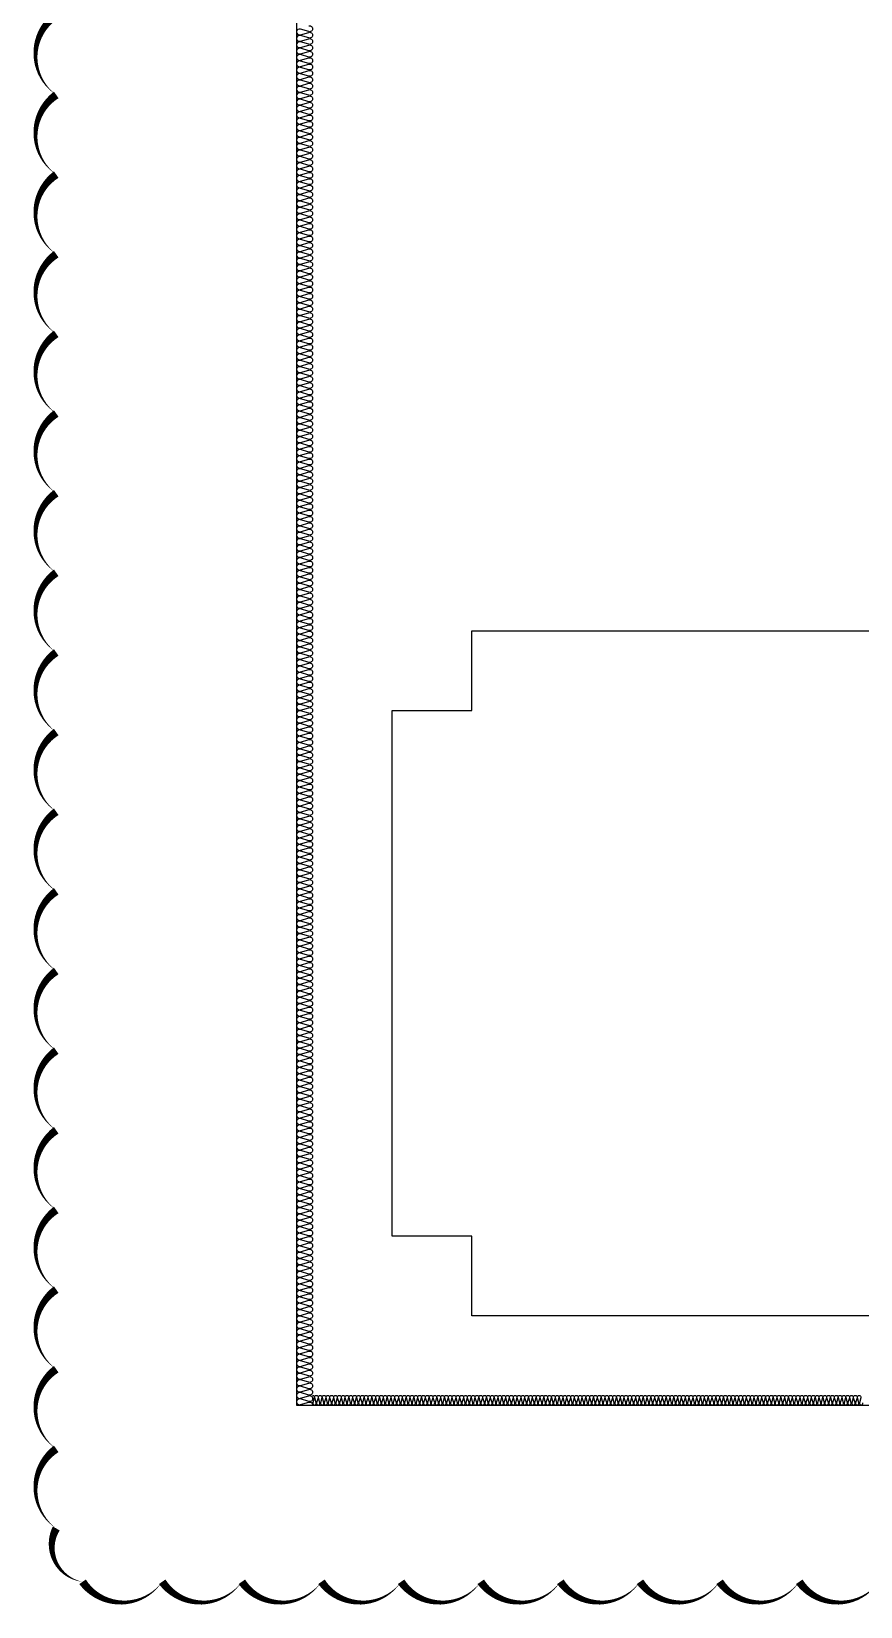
# Model space of a CAD drawing. Header units: millimetres. Extents: x 87841 to 185159, y 39599 to 152003.
# Drawn here: x 90389 to 95594, y 105880 to 115768 of the extents above; entities that cross this region are included whole.
import ezdxf

# ---------------------------------------------------------------- set-up
doc = ezdxf.new("R2010")
doc.units = ezdxf.units.MM
doc.header["$LTSCALE"] = 300
doc.layers.add('ISL', color=251, linetype='Continuous')
doc.layers.add('트랜치', color=8, linetype='Continuous')
doc.layers.add('NOPLOT', color=191, linetype='Continuous', plot=False)

msp = doc.modelspace()

# ---------------------------------------------------------------- linework, layer by layer
at = {"layer": 'ISL', "elevation": 0}
msp.add_lwpolyline([(92053.6, 107145), (98813.6, 107145), (98813.6, 121565), (92053.6, 121565)], close=True, dxfattribs=at)
for points in [[(92129.3, 115802.7, -1.372593), (92129.3, 115767.4), (92077.8, 115782.7, 0.509267), (92053.6, 115765, 0.509267), (92077.8, 115747.4), (92129.3, 115762.7, -1.372593), (92129.3, 115727.4), (92077.8, 115742.7, 0.509267), (92053.6, 115725, 0.509267), (92077.8, 115707.4), (92129.3, 115722.7, -1.372593), (92129.3, 115687.4), (92077.8, 115702.7, 0.509267), (92053.6, 115685, 0.509267), (92077.8, 115667.4), (92129.3, 115682.7, -1.372593), (92129.3, 115647.4), (92077.8, 115662.7, 0.509267), (92053.6, 115645, 0.509267), (92077.8, 115627.4), (92129.3, 115642.7, -1.372593), (92129.3, 115607.4), (92077.8, 115622.7, 0.509267), (92053.6, 115605, 0.509267), (92077.8, 115587.4), (92129.3, 115602.7, -1.372593), (92129.3, 115567.4), (92077.8, 115582.7, 0.509267), (92053.6, 115565, 0.509267), (92077.8, 115547.4), (92129.3, 115562.7, -1.372593), (92129.3, 115527.4), (92077.8, 115542.7, 0.509267), (92053.6, 115525, 0.509267), (92077.8, 115507.4), (92129.3, 115522.7, -1.372593), (92129.3, 115487.4), (92077.8, 115502.7, 0.509267), (92053.6, 115485, 0.509267), (92077.8, 115467.4), (92129.3, 115482.7, -1.372593), (92129.3, 115447.4), (92077.8, 115462.7, 0.509267), (92053.6, 115445, 0.509267), (92077.8, 115427.4), (92129.3, 115442.7, -1.372593), (92129.3, 115407.4), (92077.8, 115422.7, 0.509267), (92053.6, 115405, 0.509267), (92077.8, 115387.4), (92129.3, 115402.7, -1.372593), (92129.3, 115367.4), (92077.8, 115382.7, 0.509267), (92053.6, 115365, 0.509267), (92077.8, 115347.4), (92129.3, 115362.7, -1.372593), (92129.3, 115327.4), (92077.8, 115342.7, 0.509267), (92053.6, 115325, 0.509267), (92077.8, 115307.4), (92129.3, 115322.7, -1.372593), (92129.3, 115287.4), (92077.8, 115302.7, 0.509267), (92053.6, 115285, 0.509267), (92077.8, 115267.4), (92129.3, 115282.7, -1.372593), (92129.3, 115247.4), (92077.8, 115262.7, 0.509267), (92053.6, 115245, 0.509267), (92077.8, 115227.4), (92129.3, 115242.7, -1.372593), (92129.3, 115207.4), (92077.8, 115222.7, 0.509267), (92053.6, 115205, 0.509267), (92077.8, 115187.4), (92129.3, 115202.7, -1.372593), (92129.3, 115167.4), (92077.8, 115182.7, 0.509267), (92053.6, 115165, 0.509267), (92077.8, 115147.4), (92129.3, 115162.7, -1.372593), (92129.3, 115127.4), (92077.8, 115142.7, 0.509267), (92053.6, 115125, 0.509267), (92077.8, 115107.4), (92129.3, 115122.7, -1.372593), (92129.3, 115087.4), (92077.8, 115102.7, 0.509267), (92053.6, 115085, 0.509267), (92077.8, 115067.4), (92129.3, 115082.7, -1.372593), (92129.3, 115047.4), (92077.8, 115062.7, 0.509267), (92053.6, 115045, 0.509267), (92077.8, 115027.4), (92129.3, 115042.7, -1.372593), (92129.3, 115007.4), (92077.8, 115022.7, 0.509267), (92053.6, 115005, 0.509267), (92077.8, 114987.4), (92129.3, 115002.7, -1.372593), (92129.3, 114967.4), (92077.8, 114982.7, 0.509267), (92053.6, 114965, 0.509267), (92077.8, 114947.4), (92129.3, 114962.7, -1.372593), (92129.3, 114927.4), (92077.8, 114942.7, 0.509267), (92053.6, 114925.1, 0.509267), (92077.8, 114907.4), (92129.3, 114922.7, -1.372593), (92129.3, 114887.4), (92077.8, 114902.7, 0.509267), (92053.6, 114885.1, 0.509267), (92077.8, 114867.4), (92129.3, 114882.7, -1.372593), (92129.3, 114847.4), (92077.8, 114862.7, 0.509267), (92053.6, 114845.1, 0.509267), (92077.8, 114827.4), (92129.3, 114842.7, -1.372593), (92129.3, 114807.4), (92077.8, 114822.7, 0.509267), (92053.6, 114805.1, 0.509267), (92077.8, 114787.4), (92129.3, 114802.7, -1.372593), (92129.3, 114767.4), (92077.8, 114782.7, 0.509267), (92053.6, 114765.1, 0.509267), (92077.8, 114747.4), (92129.3, 114762.7, -1.372593), (92129.3, 114727.4), (92077.8, 114742.7, 0.509267), (92053.6, 114725.1, 0.509267), (92077.8, 114707.4), (92129.3, 114722.7, -1.372593), (92129.3, 114687.4), (92077.8, 114702.7, 0.509267), (92053.6, 114685.1, 0.509267), (92077.8, 114667.4), (92129.3, 114682.7, -1.372593), (92129.3, 114647.4), (92077.8, 114662.7, 0.509267), (92053.6, 114645.1, 0.509267), (92077.8, 114627.4), (92129.3, 114642.7, -1.372593), (92129.3, 114607.4), (92077.8, 114622.7, 0.509267), (92053.6, 114605.1, 0.509267), (92077.8, 114587.4), (92129.3, 114602.7, -1.372593), (92129.3, 114567.4), (92077.8, 114582.7, 0.509267), (92053.6, 114565.1, 0.509267), (92077.8, 114547.4), (92129.3, 114562.7, -1.372593), (92129.3, 114527.4), (92077.8, 114542.7, 0.509267), (92053.6, 114525.1, 0.509267), (92077.8, 114507.4), (92129.3, 114522.7, -1.372593), (92129.3, 114487.4), (92077.8, 114502.7, 0.509267), (92053.6, 114485.1, 0.509267), (92077.8, 114467.4), (92129.3, 114482.7, -1.372593), (92129.3, 114447.4), (92077.8, 114462.7, 0.509267), (92053.6, 114445.1, 0.509267), (92077.8, 114427.4), (92129.3, 114442.7, -1.372593), (92129.3, 114407.4), (92077.8, 114422.7, 0.509267), (92053.6, 114405.1, 0.509267), (92077.8, 114387.4), (92129.3, 114402.7, -1.372593), (92129.3, 114367.4), (92077.8, 114382.7, 0.509267), (92053.6, 114365.1, 0.509267), (92077.8, 114347.4), (92129.3, 114362.7, -1.372593), (92129.3, 114327.4), (92077.8, 114342.7, 0.509267), (92053.6, 114325.1, 0.509267), (92077.8, 114307.4), (92129.3, 114322.7, -1.372593), (92129.3, 114287.4), (92077.8, 114302.7, 0.509267), (92053.6, 114285.1, 0.509267), (92077.8, 114267.4), (92129.3, 114282.7, -1.372593), (92129.3, 114247.4), (92077.8, 114262.7, 0.509267), (92053.6, 114245.1, 0.509267), (92077.8, 114227.4), (92129.3, 114242.7, -1.372593), (92129.3, 114207.4), (92077.8, 114222.7, 0.509267), (92053.6, 114205.1, 0.509267), (92077.8, 114187.4), (92129.3, 114202.7, -1.372593), (92129.3, 114167.4), (92077.8, 114182.7, 0.509267), (92053.6, 114165.1, 0.509267), (92077.8, 114147.4), (92129.3, 114162.7, -1.372593), (92129.3, 114127.4), (92077.8, 114142.7, 0.509267), (92053.6, 114125.1, 0.509267), (92077.8, 114107.4), (92129.3, 114122.7, -1.372593), (92129.3, 114087.4), (92077.8, 114102.7, 0.509267), (92053.6, 114085.1, 0.509267), (92077.8, 114067.4), (92129.3, 114082.7, -1.372593), (92129.3, 114047.4), (92077.8, 114062.7, 0.509267), (92053.6, 114045.1, 0.509267), (92077.8, 114027.4), (92129.3, 114042.7, -1.372593), (92129.3, 114007.4), (92077.8, 114022.7, 0.509267), (92053.6, 114005.1, 0.509267), (92077.8, 113987.4), (92129.3, 114002.7, -1.372593), (92129.3, 113967.4), (92077.8, 113982.7, 0.509267), (92053.6, 113965.1, 0.509267), (92077.8, 113947.4), (92129.3, 113962.7, -1.372593), (92129.3, 113927.4), (92077.8, 113942.7, 0.509267), (92053.6, 113925.1, 0.509267), (92077.8, 113907.4), (92129.3, 113922.7, -1.372593), (92129.3, 113887.4), (92077.8, 113902.7, 0.509267), (92053.6, 113885.1, 0.509267), (92077.8, 113867.4), (92129.3, 113882.7, -1.372593), (92129.3, 113847.4), (92077.8, 113862.7, 0.509267), (92053.6, 113845.1, 0.509267), (92077.8, 113827.4), (92129.3, 113842.7, -1.372593), (92129.3, 113807.4), (92077.8, 113822.7, 0.509267), (92053.6, 113805.1, 0.509267), (92077.8, 113787.4), (92129.3, 113802.7, -1.372593), (92129.3, 113767.4), (92077.8, 113782.7, 0.509267), (92053.6, 113765.1, 0.509267), (92077.8, 113747.4), (92129.3, 113762.7, -1.372593), (92129.3, 113727.4), (92077.8, 113742.7, 0.509267), (92053.6, 113725.1, 0.509267), (92077.8, 113707.4), (92129.3, 113722.7, -1.372593), (92129.3, 113687.4), (92077.8, 113702.7, 0.509267), (92053.6, 113685.1, 0.509267), (92077.8, 113667.4), (92129.3, 113682.7, -1.372593), (92129.3, 113647.4), (92077.8, 113662.7, 0.509267), (92053.6, 113645.1, 0.509267), (92077.8, 113627.4), (92129.3, 113642.7, -1.372593), (92129.3, 113607.4), (92077.8, 113622.7, 0.509267), (92053.6, 113605.1, 0.509267), (92077.8, 113587.4), (92129.3, 113602.7, -1.372593), (92129.3, 113567.4), (92077.8, 113582.7, 0.509267), (92053.6, 113565.1, 0.509267), (92077.8, 113547.4), (92129.3, 113562.7, -1.372593), (92129.3, 113527.4), (92077.8, 113542.7, 0.509267), (92053.6, 113525.1, 0.509267), (92077.8, 113507.4), (92129.3, 113522.7, -1.372593), (92129.3, 113487.4), (92077.8, 113502.7, 0.509267), (92053.6, 113485.1, 0.509267), (92077.8, 113467.4), (92129.3, 113482.7, -1.372593), (92129.3, 113447.4), (92077.8, 113462.7, 0.509267), (92053.6, 113445.1, 0.509267), (92077.8, 113427.4), (92129.3, 113442.7, -1.372593), (92129.3, 113407.4), (92077.8, 113422.7, 0.509267), (92053.6, 113405.1, 0.509267), (92077.8, 113387.4), (92129.3, 113402.7, -1.372593), (92129.3, 113367.4), (92077.8, 113382.7, 0.509267), (92053.6, 113365.1, 0.509267), (92077.8, 113347.4), (92129.3, 113362.7, -1.372593), (92129.3, 113327.4), (92077.8, 113342.7, 0.509267), (92053.6, 113325.1, 0.509267), (92077.8, 113307.4), (92129.3, 113322.7, -1.372593), (92129.3, 113287.4), (92077.8, 113302.7, 0.509267), (92053.6, 113285.1, 0.509267), (92077.8, 113267.4), (92129.3, 113282.7, -1.372593), (92129.3, 113247.4), (92077.8, 113262.7, 0.509267), (92053.6, 113245.1, 0.509267), (92077.8, 113227.4), (92129.3, 113242.7, -1.372593), (92129.3, 113207.4), (92077.8, 113222.7, 0.509267), (92053.6, 113205.1, 0.509267), (92077.8, 113187.4), (92129.3, 113202.7, -1.372593), (92129.3, 113167.4), (92077.8, 113182.7, 0.509267), (92053.6, 113165.1, 0.509267), (92077.8, 113147.4), (92129.3, 113162.7, -1.372593), (92129.3, 113127.4), (92077.8, 113142.7, 0.509267), (92053.6, 113125.1, 0.509267), (92077.8, 113107.4), (92129.3, 113122.7, -1.372593), (92129.3, 113087.4), (92077.8, 113102.7, 0.509267), (92053.6, 113085.1, 0.509267), (92077.8, 113067.4), (92129.3, 113082.7, -1.372593), (92129.3, 113047.4), (92077.8, 113062.7, 0.509267), (92053.6, 113045.1, 0.509267), (92077.8, 113027.4), (92129.3, 113042.7, -1.372593), (92129.3, 113007.4), (92077.8, 113022.7, 0.509267), (92053.6, 113005.1, 0.509267), (92077.8, 112987.4), (92129.3, 113002.7, -1.372593), (92129.3, 112967.4), (92077.8, 112982.7, 0.509267), (92053.6, 112965.1, 0.509267), (92077.8, 112947.4), (92129.3, 112962.7, -1.372593), (92129.3, 112927.4), (92077.8, 112942.7, 0.509267), (92053.6, 112925.1, 0.509267), (92077.8, 112907.4), (92129.3, 112922.7, -1.372593), (92129.3, 112887.4), (92077.8, 112902.7, 0.509267), (92053.6, 112885.1, 0.509267), (92077.8, 112867.4), (92129.3, 112882.7, -1.372593), (92129.3, 112847.4), (92077.8, 112862.7, 0.509267), (92053.6, 112845.1, 0.509267), (92077.8, 112827.4), (92129.3, 112842.7, -1.372593), (92129.3, 112807.4), (92077.8, 112822.7, 0.509267), (92053.6, 112805.1, 0.509267), (92077.8, 112787.4), (92129.3, 112802.7, -1.372593), (92129.3, 112767.4), (92077.8, 112782.7, 0.509267), (92053.6, 112765.1, 0.509267), (92077.8, 112747.4), (92129.3, 112762.7, -1.372593), (92129.3, 112727.4), (92077.8, 112742.7, 0.509267), (92053.6, 112725.1, 0.509267), (92077.8, 112707.4), (92129.3, 112722.7, -1.372593), (92129.3, 112687.4), (92077.8, 112702.7, 0.509267), (92053.6, 112685.1, 0.509267), (92077.8, 112667.4), (92129.3, 112682.7, -1.372593), (92129.3, 112647.4), (92077.8, 112662.7, 0.509267), (92053.6, 112645.1, 0.509267), (92077.8, 112627.4), (92129.3, 112642.7, -1.372593), (92129.3, 112607.4), (92077.8, 112622.7, 0.509267), (92053.6, 112605.1, 0.509267), (92077.8, 112587.4), (92129.3, 112602.7, -1.372593), (92129.3, 112567.4), (92077.8, 112582.7, 0.509267), (92053.6, 112565.1, 0.509267), (92077.8, 112547.4), (92129.3, 112562.7, -1.372593), (92129.3, 112527.4), (92077.8, 112542.7, 0.509267), (92053.6, 112525.1, 0.509267), (92077.8, 112507.4), (92129.3, 112522.7, -1.372593), (92129.3, 112487.4), (92077.8, 112502.7, 0.509267), (92053.6, 112485.1, 0.509267), (92077.8, 112467.4), (92129.3, 112482.7, -1.372593), (92129.3, 112447.4), (92077.8, 112462.7, 0.509267), (92053.6, 112445.1, 0.509267), (92077.8, 112427.4), (92129.3, 112442.7, -1.372593), (92129.3, 112407.4), (92077.8, 112422.7, 0.509267), (92053.6, 112405.1, 0.509267), (92077.8, 112387.4), (92129.3, 112402.7, -1.372593), (92129.3, 112367.4), (92077.8, 112382.7, 0.509267), (92053.6, 112365.1, 0.509267), (92077.8, 112347.4), (92129.3, 112362.7, -1.372593), (92129.3, 112327.4), (92077.8, 112342.7, 0.509267), (92053.6, 112325.1, 0.509267), (92077.8, 112307.4), (92129.3, 112322.7, -1.372593), (92129.3, 112287.4), (92077.8, 112302.7, 0.509267), (92053.6, 112285.1, 0.509267), (92077.8, 112267.4), (92129.3, 112282.7, -1.372593), (92129.3, 112247.4), (92077.8, 112262.7, 0.509267), (92053.6, 112245.1, 0.509267), (92077.8, 112227.4), (92129.3, 112242.7, -1.372593), (92129.3, 112207.4), (92077.8, 112222.7, 0.509267), (92053.6, 112205.1, 0.509267), (92077.8, 112187.4), (92129.3, 112202.7, -1.372593), (92129.3, 112167.4), (92077.8, 112182.7, 0.509267), (92053.6, 112165.1, 0.509267), (92077.8, 112147.4), (92129.3, 112162.7, -1.372593), (92129.3, 112127.4), (92077.8, 112142.7, 0.509267), (92053.6, 112125.1, 0.509267), (92077.8, 112107.4), (92129.3, 112122.7, -1.372593), (92129.3, 112087.4), (92077.8, 112102.7, 0.509267), (92053.6, 112085.1, 0.509267), (92077.8, 112067.4), (92129.3, 112082.7, -1.372593), (92129.3, 112047.4), (92077.8, 112062.7, 0.509267), (92053.6, 112045.1, 0.509267), (92077.8, 112027.4), (92129.3, 112042.7, -1.372593), (92129.3, 112007.4), (92077.8, 112022.7, 0.509267), (92053.6, 112005.1, 0.509267), (92077.8, 111987.4), (92129.3, 112002.7, -1.372593), (92129.3, 111967.4), (92077.8, 111982.7, 0.509267), (92053.6, 111965.1, 0.509267), (92077.8, 111947.4), (92129.3, 111962.7, -1.372593), (92129.3, 111927.4), (92077.8, 111942.7, 0.509267), (92053.6, 111925.1, 0.509267), (92077.8, 111907.4), (92129.3, 111922.7, -1.372593), (92129.3, 111887.4), (92077.8, 111902.7, 0.509267), (92053.6, 111885.1, 0.509267), (92077.8, 111867.4), (92129.3, 111882.7, -1.372593), (92129.3, 111847.4), (92077.8, 111862.7, 0.509267), (92053.6, 111845.1, 0.509267), (92077.8, 111827.4), (92129.3, 111842.7, -1.372593), (92129.3, 111807.4), (92077.8, 111822.7, 0.509267), (92053.6, 111805.1, 0.509267), (92077.8, 111787.4), (92129.3, 111802.7, -1.372593), (92129.3, 111767.4), (92077.8, 111782.7, 0.509267), (92053.6, 111765.1, 0.509267), (92077.8, 111747.4), (92129.3, 111762.7, -1.372593), (92129.3, 111727.4), (92077.8, 111742.7, 0.509267), (92053.6, 111725.1, 0.509267), (92077.8, 111707.4), (92129.3, 111722.7, -1.372593), (92129.3, 111687.4), (92077.8, 111702.7, 0.509267), (92053.6, 111685.1, 0.509267), (92077.8, 111667.4), (92129.3, 111682.7, -1.372593), (92129.3, 111647.4), (92077.8, 111662.7, 0.509267), (92053.6, 111645.1, 0.509267), (92077.8, 111627.4), (92129.3, 111642.7, -1.372593), (92129.3, 111607.4), (92077.8, 111622.7, 0.509267), (92053.6, 111605.1, 0.509267), (92077.8, 111587.4), (92129.3, 111602.7, -1.372593), (92129.3, 111567.4), (92077.8, 111582.7, 0.509267), (92053.6, 111565.1, 0.509267), (92077.8, 111547.4), (92129.3, 111562.7, -1.372593), (92129.3, 111527.4), (92077.8, 111542.7, 0.509267), (92053.6, 111525.1, 0.509267), (92077.8, 111507.4), (92129.3, 111522.7, -1.372593), (92129.3, 111487.4), (92077.8, 111502.7, 0.509267), (92053.6, 111485.1, 0.509267), (92077.8, 111467.4), (92129.3, 111482.7, -1.372593), (92129.3, 111447.4), (92077.8, 111462.7, 0.509267), (92053.6, 111445.1, 0.509267), (92077.8, 111427.4), (92129.3, 111442.7, -1.372593), (92129.3, 111407.4), (92077.8, 111422.7, 0.509267), (92053.6, 111405.1, 0.509267), (92077.8, 111387.4), (92129.3, 111402.7, -1.372593), (92129.3, 111367.4), (92077.8, 111382.7, 0.509267), (92053.6, 111365.1, 0.509267), (92077.8, 111347.4), (92129.3, 111362.7, -1.372593), (92129.3, 111327.4), (92077.8, 111342.7, 0.509267), (92053.6, 111325.1, 0.509267), (92077.8, 111307.4), (92129.3, 111322.7, -1.372593), (92129.3, 111287.4), (92077.8, 111302.7, 0.509267), (92053.6, 111285.1, 0.509267), (92077.8, 111267.4), (92129.3, 111282.7, -1.372593), (92129.3, 111247.4), (92077.8, 111262.7, 0.509267), (92053.6, 111245.1, 0.509267), (92077.8, 111227.4), (92129.3, 111242.7, -1.372593), (92129.3, 111207.4), (92077.8, 111222.7, 0.509267), (92053.6, 111205.1, 0.509267), (92077.8, 111187.4), (92129.3, 111202.7, -1.372593), (92129.3, 111167.4), (92077.8, 111182.7, 0.509267), (92053.6, 111165.1, 0.509267), (92077.8, 111147.4), (92129.3, 111162.7, -1.372593), (92129.3, 111127.4), (92077.8, 111142.7, 0.509267), (92053.6, 111125.1, 0.509267), (92077.8, 111107.4), (92129.3, 111122.7, -1.372593), (92129.3, 111087.4), (92077.8, 111102.7, 0.509267), (92053.6, 111085.1, 0.509267), (92077.8, 111067.4), (92129.3, 111082.7, -1.372593), (92129.3, 111047.4), (92077.8, 111062.7, 0.509267), (92053.6, 111045.1, 0.509267), (92077.8, 111027.4), (92129.3, 111042.7, -1.372593), (92129.3, 111007.4), (92077.8, 111022.7, 0.509267), (92053.6, 111005.1, 0.509267), (92077.8, 110987.4), (92129.3, 111002.7, -1.372593), (92129.3, 110967.4), (92077.8, 110982.7, 0.509267), (92053.6, 110965.1, 0.509267), (92077.8, 110947.4), (92129.3, 110962.7, -1.372593), (92129.3, 110927.4), (92077.8, 110942.7, 0.509267), (92053.6, 110925.1, 0.509267), (92077.8, 110907.4), (92129.3, 110922.7, -1.372593), (92129.3, 110887.4), (92077.8, 110902.7, 0.509267), (92053.6, 110885.1, 0.509267), (92077.8, 110867.4), (92129.3, 110882.7, -1.372593), (92129.3, 110847.4), (92077.8, 110862.7, 0.509267), (92053.6, 110845.1, 0.509267), (92077.8, 110827.4), (92129.3, 110842.7, -1.372593), (92129.3, 110807.4), (92077.8, 110822.7, 0.509267), (92053.6, 110805.1, 0.509267), (92077.8, 110787.4), (92129.3, 110802.7, -1.372593), (92129.3, 110767.4), (92077.8, 110782.7, 0.509267), (92053.6, 110765.1, 0.509267), (92077.8, 110747.4), (92129.3, 110762.7, -1.372593), (92129.3, 110727.4), (92077.8, 110742.7, 0.509267), (92053.6, 110725.1, 0.509267), (92077.8, 110707.4), (92129.3, 110722.7, -1.372593), (92129.3, 110687.4), (92077.8, 110702.7, 0.509267), (92053.6, 110685.1, 0.509267), (92077.8, 110667.4), (92129.3, 110682.7, -1.372593), (92129.3, 110647.4), (92077.8, 110662.7, 0.509267), (92053.6, 110645.1, 0.509267), (92077.8, 110627.4), (92129.3, 110642.7, -1.372593), (92129.3, 110607.4), (92077.8, 110622.7, 0.509267), (92053.6, 110605.1, 0.509267), (92077.8, 110587.4), (92129.3, 110602.7, -1.372593), (92129.3, 110567.4), (92077.8, 110582.7, 0.509267), (92053.6, 110565.1, 0.509267), (92077.8, 110547.4), (92129.3, 110562.7, -1.372593), (92129.3, 110527.4), (92077.8, 110542.7, 0.509267), (92053.6, 110525.1, 0.509267), (92077.8, 110507.4), (92129.3, 110522.7, -1.372593), (92129.3, 110487.4), (92077.8, 110502.7, 0.509267), (92053.6, 110485.1, 0.509267), (92077.8, 110467.4), (92129.3, 110482.7, -1.372593), (92129.3, 110447.4), (92077.8, 110462.7, 0.509267), (92053.6, 110445.1, 0.509267), (92077.8, 110427.4), (92129.3, 110442.7, -1.372593), (92129.3, 110407.4), (92077.8, 110422.7, 0.509267), (92053.6, 110405.1, 0.509267), (92077.8, 110387.4), (92129.3, 110402.7, -1.372593), (92129.3, 110367.4), (92077.8, 110382.7, 0.509267), (92053.6, 110365.1, 0.509267), (92077.8, 110347.4), (92129.3, 110362.7, -1.372593), (92129.3, 110327.4), (92077.8, 110342.7, 0.509267), (92053.6, 110325.1, 0.509267), (92077.8, 110307.4), (92129.3, 110322.7, -1.372593), (92129.3, 110287.4), (92077.8, 110302.7, 0.509267), (92053.6, 110285.1, 0.509267), (92077.8, 110267.4), (92129.3, 110282.7, -1.372593), (92129.3, 110247.4), (92077.8, 110262.7, 0.509267), (92053.6, 110245.1, 0.509267), (92077.8, 110227.4), (92129.3, 110242.7, -1.372593), (92129.3, 110207.4), (92077.8, 110222.7, 0.509267), (92053.6, 110205.1, 0.509267), (92077.8, 110187.4), (92129.3, 110202.7, -1.372593), (92129.3, 110167.4), (92077.8, 110182.7, 0.509267), (92053.6, 110165.1, 0.509267), (92077.8, 110147.4), (92129.3, 110162.7, -1.372593), (92129.3, 110127.4), (92077.8, 110142.7, 0.509267), (92053.6, 110125.1, 0.509267), (92077.8, 110107.4), (92129.3, 110122.7, -1.372593), (92129.3, 110087.4), (92077.8, 110102.7, 0.509267), (92053.6, 110085.1, 0.509267), (92077.8, 110067.4), (92129.3, 110082.7, -1.372593), (92129.3, 110047.4), (92077.8, 110062.7, 0.509267), (92053.6, 110045.1, 0.509267), (92077.8, 110027.4), (92129.3, 110042.7, -1.372593), (92129.3, 110007.4), (92077.8, 110022.7, 0.509267), (92053.6, 110005.1, 0.509267), (92077.8, 109987.4), (92129.3, 110002.7, -1.372593), (92129.3, 109967.4), (92077.8, 109982.7, 0.509267), (92053.6, 109965.1, 0.509267), (92077.8, 109947.4), (92129.3, 109962.7, -1.372593), (92129.3, 109927.4), (92077.8, 109942.7, 0.509267), (92053.6, 109925.1, 0.509267), (92077.8, 109907.4), (92129.3, 109922.7, -1.372593), (92129.3, 109887.4), (92077.8, 109902.7, 0.509267), (92053.6, 109885.1, 0.509267), (92077.8, 109867.4), (92129.3, 109882.7, -1.372593), (92129.3, 109847.4), (92077.8, 109862.8, 0.509267), (92053.6, 109845.1, 0.509267), (92077.8, 109827.4), (92129.3, 109842.8, -1.372593), (92129.3, 109807.4), (92077.8, 109822.8, 0.509267), (92053.6, 109805.1, 0.509267), (92077.8, 109787.4), (92129.3, 109802.8, -1.372593), (92129.3, 109767.4), (92077.8, 109782.8, 0.509267), (92053.6, 109765.1, 0.509267), (92077.8, 109747.4), (92129.3, 109762.8, -1.372593), (92129.3, 109727.4), (92077.8, 109742.8, 0.509267), (92053.6, 109725.1, 0.509267), (92077.8, 109707.4), (92129.3, 109722.8, -1.372593), (92129.3, 109687.4), (92077.8, 109702.8, 0.509267), (92053.6, 109685.1, 0.509267), (92077.8, 109667.4), (92129.3, 109682.8, -1.372593), (92129.3, 109647.4), (92077.8, 109662.8, 0.509267), (92053.6, 109645.1, 0.509267), (92077.8, 109627.4), (92129.3, 109642.8, -1.372593), (92129.3, 109607.4), (92077.8, 109622.8, 0.509267), (92053.6, 109605.1, 0.509267), (92077.8, 109587.4), (92129.3, 109602.8, -1.372593), (92129.3, 109567.4), (92077.8, 109582.8, 0.509267), (92053.6, 109565.1, 0.509267), (92077.8, 109547.4), (92129.3, 109562.8, -1.372593), (92129.3, 109527.4), (92077.8, 109542.8, 0.509267), (92053.6, 109525.1, 0.509267), (92077.8, 109507.4), (92129.3, 109522.8, -1.372593), (92129.3, 109487.4), (92077.8, 109502.8, 0.509267), (92053.6, 109485.1, 0.509267), (92077.8, 109467.4), (92129.3, 109482.8, -1.372593), (92129.3, 109447.4), (92077.8, 109462.8, 0.509267), (92053.6, 109445.1, 0.509267), (92077.8, 109427.4), (92129.3, 109442.8, -1.372593), (92129.3, 109407.4), (92077.8, 109422.8, 0.509267), (92053.6, 109405.1, 0.509267), (92077.8, 109387.4), (92129.3, 109402.8, -1.372593), (92129.3, 109367.4), (92077.8, 109382.8, 0.509267), (92053.6, 109365.1, 0.509267), (92077.8, 109347.4), (92129.3, 109362.8, -1.372593), (92129.3, 109327.4), (92077.8, 109342.8, 0.509267), (92053.6, 109325.1, 0.509267), (92077.8, 109307.4), (92129.3, 109322.8, -1.372593), (92129.3, 109287.4), (92077.8, 109302.8, 0.509267), (92053.6, 109285.1, 0.509267), (92077.8, 109267.4), (92129.3, 109282.8, -1.372593), (92129.3, 109247.4), (92077.8, 109262.8, 0.509267), (92053.6, 109245.1, 0.509267), (92077.8, 109227.4), (92129.3, 109242.8, -1.372593), (92129.3, 109207.4), (92077.8, 109222.8, 0.509267), (92053.6, 109205.1, 0.509267), (92077.8, 109187.4), (92129.3, 109202.8, -1.372593), (92129.3, 109167.4), (92077.8, 109182.8, 0.509267), (92053.6, 109165.1, 0.509267), (92077.8, 109147.4), (92129.3, 109162.8, -1.372593), (92129.3, 109127.4), (92077.8, 109142.8, 0.509267), (92053.6, 109125.1, 0.509267), (92077.8, 109107.4), (92129.3, 109122.8, -1.372593), (92129.3, 109087.4), (92077.8, 109102.8, 0.509267), (92053.6, 109085.1, 0.509267), (92077.8, 109067.4), (92129.3, 109082.8, -1.372593), (92129.3, 109047.4), (92077.8, 109062.8, 0.509267), (92053.6, 109045.1, 0.509267), (92077.8, 109027.4), (92129.3, 109042.8, -1.372593), (92129.3, 109007.4), (92077.8, 109022.8, 0.509267), (92053.6, 109005.1, 0.509267), (92077.8, 108987.4), (92129.3, 109002.8, -1.372593), (92129.3, 108967.4), (92077.8, 108982.8, 0.509267), (92053.6, 108965.1, 0.509267), (92077.8, 108947.4), (92129.3, 108962.8, -1.372593), (92129.3, 108927.4), (92077.8, 108942.8, 0.509267), (92053.6, 108925.1, 0.509267), (92077.8, 108907.4), (92129.3, 108922.8, -1.372593), (92129.3, 108887.4), (92077.8, 108902.8, 0.509267), (92053.6, 108885.1, 0.509267), (92077.8, 108867.4), (92129.3, 108882.8, -1.372593), (92129.3, 108847.4), (92077.8, 108862.8, 0.509267), (92053.6, 108845.1, 0.509267), (92077.8, 108827.4), (92129.3, 108842.8, -1.372593), (92129.3, 108807.4), (92077.8, 108822.8, 0.509267), (92053.6, 108805.1, 0.509267), (92077.8, 108787.4), (92129.3, 108802.8, -1.372593), (92129.3, 108767.4), (92077.8, 108782.8, 0.509267), (92053.6, 108765.1, 0.509267), (92077.8, 108747.4), (92129.3, 108762.8, -1.372593), (92129.3, 108727.4), (92077.8, 108742.8, 0.509267), (92053.6, 108725.1, 0.509267), (92077.8, 108707.4), (92129.3, 108722.8, -1.372593), (92129.3, 108687.4), (92077.8, 108702.8, 0.509267), (92053.6, 108685.1, 0.509267), (92077.8, 108667.4), (92129.3, 108682.8, -1.372593), (92129.3, 108647.4), (92077.8, 108662.8, 0.509267), (92053.6, 108645.1, 0.509267), (92077.8, 108627.4), (92129.3, 108642.8, -1.372593), (92129.3, 108607.4), (92077.8, 108622.8, 0.509267), (92053.6, 108605.1, 0.509267), (92077.8, 108587.4), (92129.3, 108602.8, -1.372593), (92129.3, 108567.4), (92077.8, 108582.8, 0.509267), (92053.6, 108565.1, 0.509267), (92077.8, 108547.4), (92129.3, 108562.8, -1.372593), (92129.3, 108527.4), (92077.8, 108542.8, 0.509267), (92053.6, 108525.1, 0.509267), (92077.8, 108507.4), (92129.3, 108522.8, -1.372593), (92129.3, 108487.4), (92077.8, 108502.8, 0.509267), (92053.6, 108485.1, 0.509267), (92077.8, 108467.4), (92129.3, 108482.8, -1.372593), (92129.3, 108447.4), (92077.8, 108462.8, 0.509267), (92053.6, 108445.1, 0.509267), (92077.8, 108427.4), (92129.3, 108442.8, -1.372593), (92129.3, 108407.4), (92077.8, 108422.8, 0.509267), (92053.6, 108405.1, 0.509267), (92077.8, 108387.4), (92129.3, 108402.8, -1.372593), (92129.3, 108367.4), (92077.8, 108382.8, 0.509267), (92053.6, 108365.1, 0.509267), (92077.8, 108347.4), (92129.3, 108362.8, -1.372593), (92129.3, 108327.4), (92077.8, 108342.8, 0.509267), (92053.6, 108325.1, 0.509267), (92077.8, 108307.4), (92129.3, 108322.8, -1.372593), (92129.3, 108287.4), (92077.8, 108302.8, 0.509267), (92053.6, 108285.1, 0.509267), (92077.8, 108267.4), (92129.3, 108282.8, -1.372593), (92129.3, 108247.4), (92077.8, 108262.8, 0.509267), (92053.6, 108245.1, 0.509267), (92077.8, 108227.4), (92129.3, 108242.8, -1.372593), (92129.3, 108207.4), (92077.8, 108222.8, 0.509267), (92053.6, 108205.1, 0.509267), (92077.8, 108187.4), (92129.3, 108202.8, -1.372593), (92129.3, 108167.4), (92077.8, 108182.8, 0.509267), (92053.6, 108165.1, 0.509267), (92077.8, 108147.4), (92129.3, 108162.8, -1.372593), (92129.3, 108127.4), (92077.8, 108142.8, 0.509267), (92053.6, 108125.1, 0.509267), (92077.8, 108107.4), (92129.3, 108122.8, -1.372593), (92129.3, 108087.4), (92077.8, 108102.8, 0.509267), (92053.6, 108085.1, 0.509267), (92077.8, 108067.4), (92129.3, 108082.8, -1.372593), (92129.3, 108047.4), (92077.8, 108062.8, 0.509267), (92053.6, 108045.1, 0.509267), (92077.8, 108027.4), (92129.3, 108042.8, -1.372593), (92129.3, 108007.4), (92077.8, 108022.8, 0.509267), (92053.6, 108005.1, 0.509267), (92077.8, 107987.4), (92129.3, 108002.8, -1.372593), (92129.3, 107967.4), (92077.8, 107982.8, 0.509267), (92053.6, 107965.1, 0.509267), (92077.8, 107947.4), (92129.3, 107962.8, -1.372593), (92129.3, 107927.4), (92077.8, 107942.8, 0.509267), (92053.6, 107925.1, 0.509267), (92077.8, 107907.4), (92129.3, 107922.8, -1.372593), (92129.3, 107887.4), (92077.8, 107902.8, 0.509267), (92053.6, 107885.1, 0.509267), (92077.8, 107867.4), (92129.3, 107882.8, -1.372593), (92129.3, 107847.4), (92077.8, 107862.8, 0.509267), (92053.6, 107845.1, 0.509267), (92077.8, 107827.4), (92129.3, 107842.8, -1.372593), (92129.3, 107807.4), (92077.8, 107822.8, 0.509267), (92053.6, 107805.1, 0.509267), (92077.8, 107787.4), (92129.3, 107802.8, -1.372593), (92129.3, 107767.4), (92077.8, 107782.8, 0.509267), (92053.6, 107765.1, 0.509267), (92077.8, 107747.4), (92129.3, 107762.8, -1.372593), (92129.3, 107727.4), (92077.8, 107742.8, 0.509267), (92053.6, 107725.1, 0.509267), (92077.8, 107707.4), (92129.3, 107722.8, -1.372593), (92129.3, 107687.4), (92077.8, 107702.8, 0.509267), (92053.6, 107685.1, 0.509267), (92077.8, 107667.4), (92129.3, 107682.8, -1.372593), (92129.3, 107647.4), (92077.8, 107662.8, 0.509267), (92053.6, 107645.1, 0.509267), (92077.8, 107627.4), (92129.3, 107642.8, -1.372593), (92129.3, 107607.4), (92077.8, 107622.8, 0.509267), (92053.6, 107605.1, 0.509267), (92077.8, 107587.4), (92129.3, 107602.8, -1.372593), (92129.3, 107567.4), (92077.8, 107582.8, 0.509267), (92053.6, 107565.1, 0.509267), (92077.8, 107547.4), (92129.3, 107562.8, -1.372593), (92129.3, 107527.4), (92077.8, 107542.8, 0.509267), (92053.6, 107525.1, 0.509267), (92077.8, 107507.4), (92129.3, 107522.8, -1.372593), (92129.3, 107487.4), (92077.8, 107502.8, 0.509267), (92053.6, 107485.1, 0.509267), (92077.8, 107467.4), (92129.3, 107482.8, -1.372593), (92129.3, 107447.4), (92077.8, 107462.8, 0.509267), (92053.6, 107445.1, 0.509267), (92077.8, 107427.4), (92129.3, 107442.8, -1.372593), (92129.3, 107407.4), (92077.8, 107422.8, 0.509267), (92053.6, 107405.1, 0.509267), (92077.8, 107387.4), (92129.3, 107402.8, -1.372593), (92129.3, 107367.4), (92077.8, 107382.8, 0.509267), (92053.6, 107365.1, 0.509267), (92077.8, 107347.4), (92129.3, 107362.8, -1.372593), (92129.3, 107327.5), (92077.8, 107342.8, 0.509267), (92053.6, 107325.1, 0.509267), (92077.8, 107307.5), (92129.3, 107322.8, -1.372593), (92129.3, 107287.5), (92077.8, 107302.8, 0.509267), (92053.6, 107285.1, 0.509267), (92077.8, 107267.5), (92129.3, 107282.8, -1.372593), (92129.3, 107247.5), (92077.8, 107262.8, 0.509267), (92053.6, 107245.1, 0.509267), (92077.8, 107227.5), (92129.3, 107242.8, -1.372593), (92129.3, 107207.5), (92077.8, 107222.8, 0.509267), (92053.6, 107205.1, 0.509267), (92077.8, 107187.5), (92129.3, 107202.8, -1.372593), (92129.3, 107167.5), (92077.8, 107182.8, 0.509267), (92053.6, 107165.1, 0.509267), (92077.8, 107147.5), (92129.3, 107162.8, -0.510295), (92153.6, 107145, -0.510295)], [(92153.6, 107205, -0.509267), (92164.2, 107190.5), (92155, 107159.6, 1.372593), (92176.2, 107159.6), (92167, 107190.5, -0.509267), (92177.6, 107205, -0.509267), (92188.2, 107190.5), (92179, 107159.6, 1.372593), (92200.2, 107159.6), (92191, 107190.5, -0.509267), (92201.6, 107205, -0.509267), (92212.2, 107190.5), (92203, 107159.6, 1.372593), (92224.2, 107159.6), (92215, 107190.5, -0.509267), (92225.6, 107205, -0.509267), (92236.2, 107190.5), (92227, 107159.6, 1.372593), (92248.2, 107159.6), (92239, 107190.5, -0.509267), (92249.6, 107205, -0.509267), (92260.2, 107190.5), (92251, 107159.6, 1.372593), (92272.2, 107159.6), (92263, 107190.5, -0.509267), (92273.6, 107205, -0.509267), (92284.2, 107190.5), (92275, 107159.6, 1.372593), (92296.2, 107159.6), (92287, 107190.5, -0.509267), (92297.6, 107205, -0.509267), (92308.2, 107190.5), (92299, 107159.6, 1.372593), (92320.2, 107159.6), (92311, 107190.5, -0.509267), (92321.6, 107205, -0.509267), (92332.2, 107190.5), (92323, 107159.6, 1.372593), (92344.2, 107159.6), (92335, 107190.5, -0.509267), (92345.6, 107205, -0.509267), (92356.2, 107190.5), (92347, 107159.6, 1.372593), (92368.2, 107159.6), (92359, 107190.5, -0.509267), (92369.6, 107205, -0.509267), (92380.2, 107190.5), (92371, 107159.6, 1.372593), (92392.2, 107159.6), (92383, 107190.5, -0.509267), (92393.6, 107205, -0.509267), (92404.2, 107190.5), (92395, 107159.6, 1.372593), (92416.2, 107159.6), (92407, 107190.5, -0.509267), (92417.6, 107205, -0.509267), (92428.2, 107190.5), (92419, 107159.6, 1.372593), (92440.2, 107159.6), (92431, 107190.5, -0.509267), (92441.6, 107205, -0.509267), (92452.2, 107190.5), (92443, 107159.6, 1.372593), (92464.2, 107159.6), (92455, 107190.5, -0.509267), (92465.6, 107205, -0.509267), (92476.2, 107190.5), (92467, 107159.6, 1.372593), (92488.2, 107159.6), (92479, 107190.5, -0.509267), (92489.6, 107205, -0.509267), (92500.2, 107190.5), (92491, 107159.6, 1.372593), (92512.2, 107159.6), (92503, 107190.5, -0.509267), (92513.6, 107205, -0.509267), (92524.2, 107190.5), (92515, 107159.6, 1.372593), (92536.2, 107159.6), (92527, 107190.5, -0.509267), (92537.6, 107205, -0.509267), (92548.2, 107190.5), (92539, 107159.6, 1.372593), (92560.2, 107159.6), (92551, 107190.5, -0.509267), (92561.6, 107205, -0.509267), (92572.2, 107190.5), (92563, 107159.6, 1.372593), (92584.2, 107159.6), (92575, 107190.5, -0.509267), (92585.6, 107205, -0.509267), (92596.2, 107190.5), (92587, 107159.6, 1.372593), (92608.2, 107159.6), (92599, 107190.5, -0.509267), (92609.6, 107205, -0.509267), (92620.2, 107190.5), (92611, 107159.6, 1.372593), (92632.2, 107159.6), (92623, 107190.5, -0.509267), (92633.6, 107205, -0.509267), (92644.2, 107190.5), (92635, 107159.6, 1.372593), (92656.2, 107159.6), (92647, 107190.5, -0.509267), (92657.6, 107205, -0.509267), (92668.2, 107190.5), (92659, 107159.6, 1.372593), (92680.2, 107159.6), (92671, 107190.5, -0.509267), (92681.6, 107205, -0.509267), (92692.2, 107190.5), (92683, 107159.6, 1.372593), (92704.2, 107159.6), (92695, 107190.5, -0.509267), (92705.6, 107205, -0.509267), (92716.2, 107190.5), (92707, 107159.6, 1.372593), (92728.2, 107159.6), (92719, 107190.5, -0.509267), (92729.6, 107205, -0.509267), (92740.2, 107190.5), (92731, 107159.6, 1.372593), (92752.2, 107159.6), (92743, 107190.5, -0.509267), (92753.6, 107205, -0.509267), (92764.2, 107190.5), (92755, 107159.6, 1.372593), (92776.2, 107159.6), (92767, 107190.5, -0.509267), (92777.6, 107205, -0.509267), (92788.2, 107190.5), (92779, 107159.6, 1.372593), (92800.2, 107159.6), (92791, 107190.5, -0.509267), (92801.6, 107205, -0.509267), (92812.2, 107190.5), (92803, 107159.6, 1.372593), (92824.2, 107159.6), (92815, 107190.5, -0.509267), (92825.6, 107205, -0.509267), (92836.2, 107190.5), (92827, 107159.6, 1.372593), (92848.2, 107159.6), (92839, 107190.5, -0.509267), (92849.6, 107205, -0.509267), (92860.2, 107190.5), (92851, 107159.6, 1.372593), (92872.2, 107159.6), (92863, 107190.5, -0.509267), (92873.6, 107205, -0.509267), (92884.2, 107190.5), (92875, 107159.6, 1.372593), (92896.2, 107159.6), (92887, 107190.5, -0.509267), (92897.6, 107205, -0.509267), (92908.2, 107190.5), (92899, 107159.6, 1.372593), (92920.2, 107159.6), (92911, 107190.5, -0.509267), (92921.6, 107205, -0.509267), (92932.2, 107190.5), (92923, 107159.6, 1.372593), (92944.2, 107159.6), (92935, 107190.5, -0.509267), (92945.6, 107205, -0.509267), (92956.2, 107190.5), (92947, 107159.6, 1.372593), (92968.2, 107159.6), (92959, 107190.5, -0.509267), (92969.6, 107205, -0.509267), (92980.2, 107190.5), (92971, 107159.6, 1.372593), (92992.2, 107159.6), (92983, 107190.5, -0.509267), (92993.6, 107205, -0.509267), (93004.2, 107190.5), (92995, 107159.6, 1.372593), (93016.2, 107159.6), (93007, 107190.5, -0.509267), (93017.6, 107205, -0.509267), (93028.2, 107190.5), (93019, 107159.6, 1.372593), (93040.2, 107159.6), (93031, 107190.5, -0.509267), (93041.6, 107205, -0.509267), (93052.2, 107190.5), (93043, 107159.6, 1.372593), (93064.2, 107159.6), (93055, 107190.5, -0.509267), (93065.6, 107205, -0.509267), (93076.2, 107190.5), (93067, 107159.6, 1.372593), (93088.2, 107159.6), (93079, 107190.5, -0.509267), (93089.6, 107205, -0.509267), (93100.2, 107190.5), (93091, 107159.6, 1.372593), (93112.2, 107159.6), (93103, 107190.5, -0.509267), (93113.6, 107205, -0.509267), (93124.2, 107190.5), (93115, 107159.6, 1.372593), (93136.2, 107159.6), (93127, 107190.5, -0.509267), (93137.6, 107205, -0.509267), (93148.2, 107190.5), (93139, 107159.6, 1.372593), (93160.2, 107159.6), (93151, 107190.5, -0.509267), (93161.6, 107205, -0.509267), (93172.2, 107190.5), (93163, 107159.6, 1.372593), (93184.2, 107159.6), (93175, 107190.5, -0.509267), (93185.6, 107205, -0.509267), (93196.2, 107190.5), (93187, 107159.6, 1.372593), (93208.2, 107159.6), (93199, 107190.5, -0.509267), (93209.6, 107205, -0.509267), (93220.2, 107190.5), (93211, 107159.6, 1.372593), (93232.2, 107159.6), (93223, 107190.5, -0.509267), (93233.6, 107205, -0.509267), (93244.2, 107190.5), (93235, 107159.6, 1.372593), (93256.2, 107159.6), (93247, 107190.5, -0.509267), (93257.6, 107205, -0.509267), (93268.2, 107190.5), (93259, 107159.6, 1.372593), (93280.2, 107159.6), (93271, 107190.5, -0.509267), (93281.6, 107205, -0.509267), (93292.2, 107190.5), (93283, 107159.6, 1.372593), (93304.2, 107159.6), (93295, 107190.5, -0.509267), (93305.6, 107205, -0.509267), (93316.2, 107190.5), (93307, 107159.6, 1.372593), (93328.2, 107159.6), (93319, 107190.5, -0.509267), (93329.6, 107205, -0.509267), (93340.2, 107190.5), (93331, 107159.6, 1.372593), (93352.2, 107159.6), (93343, 107190.5, -0.509267), (93353.6, 107205, -0.509267), (93364.2, 107190.5), (93355, 107159.6, 1.372593), (93376.2, 107159.6), (93367, 107190.5, -0.509267), (93377.6, 107205, -0.509267), (93388.2, 107190.5), (93379, 107159.6, 1.372593), (93400.2, 107159.6), (93391, 107190.5, -0.509267), (93401.6, 107205, -0.509267), (93412.2, 107190.5), (93403, 107159.6, 1.372593), (93424.2, 107159.6), (93415, 107190.5, -0.509267), (93425.6, 107205, -0.509267), (93436.2, 107190.5), (93427, 107159.6, 1.372593), (93448.2, 107159.6), (93439, 107190.5, -0.509267), (93449.6, 107205, -0.509267), (93460.2, 107190.5), (93451, 107159.6, 1.372593), (93472.2, 107159.6), (93463, 107190.5, -0.509267), (93473.6, 107205, -0.509267), (93484.2, 107190.5), (93475, 107159.6, 1.372593), (93496.2, 107159.6), (93487, 107190.5, -0.509267), (93497.6, 107205, -0.509267), (93508.2, 107190.5), (93499, 107159.6, 1.372593), (93520.2, 107159.6), (93511, 107190.5, -0.509267), (93521.6, 107205, -0.509267), (93532.2, 107190.5), (93523, 107159.6, 1.372593), (93544.2, 107159.6), (93535, 107190.5, -0.509267), (93545.6, 107205, -0.509267), (93556.2, 107190.5), (93547, 107159.6, 1.372593), (93568.2, 107159.6), (93559, 107190.5, -0.509267), (93569.6, 107205, -0.509267), (93580.2, 107190.5), (93571, 107159.6, 1.372593), (93592.2, 107159.6), (93583, 107190.5, -0.509267), (93593.6, 107205, -0.509267), (93604.2, 107190.5), (93595, 107159.6, 1.372593), (93616.2, 107159.6), (93607, 107190.5, -0.509267), (93617.6, 107205, -0.509267), (93628.2, 107190.5), (93619, 107159.6, 1.372593), (93640.2, 107159.6), (93631, 107190.5, -0.509267), (93641.6, 107205, -0.509267), (93652.2, 107190.5), (93643, 107159.6, 1.372593), (93664.2, 107159.6), (93655, 107190.5, -0.509267), (93665.6, 107205, -0.509267), (93676.2, 107190.5), (93667, 107159.6, 1.372593), (93688.2, 107159.6), (93679, 107190.5, -0.509267), (93689.6, 107205, -0.509267), (93700.2, 107190.5), (93691, 107159.6, 1.372593), (93712.2, 107159.6), (93703, 107190.5, -0.509267), (93713.6, 107205, -0.509267), (93724.2, 107190.5), (93715, 107159.6, 1.372593), (93736.2, 107159.6), (93727, 107190.5, -0.509267), (93737.6, 107205, -0.509267), (93748.2, 107190.5), (93739, 107159.6, 1.372593), (93760.2, 107159.6), (93751, 107190.5, -0.509267), (93761.6, 107205, -0.509267), (93772.2, 107190.5), (93763, 107159.6, 1.372593), (93784.2, 107159.6), (93775, 107190.5, -0.509267), (93785.6, 107205, -0.509267), (93796.2, 107190.5), (93787, 107159.6, 1.372593), (93808.2, 107159.6), (93799, 107190.5, -0.509267), (93809.6, 107205, -0.509267), (93820.2, 107190.5), (93811, 107159.6, 1.372593), (93832.2, 107159.6), (93823, 107190.5, -0.509267), (93833.6, 107205, -0.509267), (93844.2, 107190.5), (93835, 107159.6, 1.372593), (93856.2, 107159.6), (93847, 107190.5, -0.509267), (93857.6, 107205, -0.509267), (93868.2, 107190.5), (93859, 107159.6, 1.372593), (93880.2, 107159.6), (93871, 107190.5, -0.509267), (93881.6, 107205, -0.509267), (93892.2, 107190.5), (93883, 107159.6, 1.372593), (93904.2, 107159.6), (93895, 107190.5, -0.509267), (93905.6, 107205, -0.509267), (93916.2, 107190.5), (93907, 107159.6, 1.372593), (93928.2, 107159.6), (93919, 107190.5, -0.509267), (93929.6, 107205, -0.509267), (93940.2, 107190.5), (93931, 107159.6, 1.372593), (93952.2, 107159.6), (93943, 107190.5, -0.509267), (93953.6, 107205, -0.509267), (93964.2, 107190.5), (93955, 107159.6, 1.372593), (93976.2, 107159.6), (93967, 107190.5, -0.509267), (93977.6, 107205, -0.509267), (93988.2, 107190.5), (93979, 107159.6, 1.372593), (94000.2, 107159.6), (93991, 107190.5, -0.509267), (94001.6, 107205, -0.509267), (94012.2, 107190.5), (94003, 107159.6, 1.372593), (94024.2, 107159.6), (94015, 107190.5, -0.509267), (94025.6, 107205, -0.509267), (94036.2, 107190.5), (94027, 107159.6, 1.372593), (94048.2, 107159.6), (94039, 107190.5, -0.509267), (94049.6, 107205, -0.509267), (94060.2, 107190.5), (94051, 107159.6, 1.372593), (94072.2, 107159.6), (94063, 107190.5, -0.509267), (94073.6, 107205, -0.509267), (94084.2, 107190.5), (94075, 107159.6, 1.372593), (94096.2, 107159.6), (94087, 107190.5, -0.509267), (94097.6, 107205, -0.509267), (94108.2, 107190.5), (94099, 107159.6, 1.372593), (94120.2, 107159.6), (94111, 107190.5, -0.509267), (94121.6, 107205, -0.509267), (94132.2, 107190.5), (94123, 107159.6, 1.372593), (94144.2, 107159.6), (94135, 107190.5, -0.509267), (94145.6, 107205, -0.509267), (94156.2, 107190.5), (94147, 107159.6, 1.372593), (94168.2, 107159.6), (94159, 107190.5, -0.509267), (94169.6, 107205, -0.509267), (94180.2, 107190.5), (94171, 107159.6, 1.372593), (94192.2, 107159.6), (94183, 107190.5, -0.509267), (94193.6, 107205, -0.509267), (94204.2, 107190.5), (94195, 107159.6, 1.372593), (94216.2, 107159.6), (94207, 107190.5, -0.509267), (94217.6, 107205, -0.509267), (94228.2, 107190.5), (94219, 107159.6, 1.372593), (94240.2, 107159.6), (94231, 107190.5, -0.509267), (94241.6, 107205, -0.509267), (94252.2, 107190.5), (94243, 107159.6, 1.372593), (94264.2, 107159.6), (94255, 107190.5, -0.509267), (94265.6, 107205, -0.509267), (94276.2, 107190.5), (94267, 107159.6, 1.372593), (94288.2, 107159.6), (94279, 107190.5, -0.509267), (94289.6, 107205, -0.509267), (94300.2, 107190.5), (94291, 107159.6, 1.372593), (94312.2, 107159.6), (94303, 107190.5, -0.509267), (94313.6, 107205, -0.509267), (94324.2, 107190.5), (94315, 107159.6, 1.372593), (94336.2, 107159.6), (94327, 107190.5, -0.509267), (94337.6, 107205, -0.509267), (94348.2, 107190.5), (94339, 107159.6, 1.372593), (94360.2, 107159.6), (94351, 107190.5, -0.509267), (94361.6, 107205, -0.509267), (94372.2, 107190.5), (94363, 107159.6, 1.372593), (94384.2, 107159.6), (94375, 107190.5, -0.509267), (94385.6, 107205, -0.509267), (94396.2, 107190.5), (94387, 107159.6, 1.372593), (94408.2, 107159.6), (94399, 107190.5, -0.509267), (94409.6, 107205, -0.509267), (94420.2, 107190.5), (94411, 107159.6, 1.372593), (94432.2, 107159.6), (94423, 107190.5, -0.509267), (94433.6, 107205, -0.509267), (94444.2, 107190.5), (94435, 107159.6, 1.372593), (94456.2, 107159.6), (94447, 107190.5, -0.509267), (94457.6, 107205, -0.509267), (94468.2, 107190.5), (94459, 107159.6, 1.372593), (94480.2, 107159.6), (94471, 107190.5, -0.509267), (94481.6, 107205, -0.509267), (94492.2, 107190.5), (94483, 107159.6, 1.372593), (94504.2, 107159.6), (94495, 107190.5, -0.509267), (94505.6, 107205, -0.509267), (94516.2, 107190.5), (94507, 107159.6, 1.372593), (94528.2, 107159.6), (94519, 107190.5, -0.509267), (94529.6, 107205, -0.509267), (94540.2, 107190.5), (94531, 107159.6, 1.372593), (94552.2, 107159.6), (94543, 107190.5, -0.509267), (94553.6, 107205, -0.509267), (94564.2, 107190.5), (94555, 107159.6, 1.372593), (94576.2, 107159.6), (94567, 107190.5, -0.509267), (94577.6, 107205, -0.509267), (94588.2, 107190.5), (94579, 107159.6, 1.372593), (94600.2, 107159.6), (94591, 107190.5, -0.509267), (94601.6, 107205, -0.509267), (94612.2, 107190.5), (94603, 107159.6, 1.372593), (94624.2, 107159.6), (94615, 107190.5, -0.509267), (94625.6, 107205, -0.509267), (94636.2, 107190.5), (94627, 107159.6, 1.372593), (94648.2, 107159.6), (94639, 107190.5, -0.509267), (94649.6, 107205, -0.509267), (94660.2, 107190.5), (94651, 107159.6, 1.372593), (94672.2, 107159.6), (94663, 107190.5, -0.509267), (94673.6, 107205, -0.509267), (94684.2, 107190.5), (94675, 107159.6, 1.372593), (94696.2, 107159.6), (94687, 107190.5, -0.509267), (94697.6, 107205, -0.509267), (94708.2, 107190.5), (94699, 107159.6, 1.372593), (94720.2, 107159.6), (94711, 107190.5, -0.509267), (94721.6, 107205, -0.509267), (94732.2, 107190.5), (94723, 107159.6, 1.372593), (94744.2, 107159.6), (94735, 107190.5, -0.509267), (94745.6, 107205, -0.509267), (94756.2, 107190.5), (94747, 107159.6, 1.372593), (94768.2, 107159.6), (94759, 107190.5, -0.509267), (94769.6, 107205, -0.509267), (94780.2, 107190.5), (94771, 107159.6, 1.372593), (94792.2, 107159.6), (94783, 107190.5, -0.509267), (94793.6, 107205, -0.509267), (94804.2, 107190.5), (94795, 107159.6, 1.372593), (94816.2, 107159.6), (94807, 107190.5, -0.509267), (94817.6, 107205, -0.509267), (94828.2, 107190.5), (94819, 107159.6, 1.372593), (94840.2, 107159.6), (94831, 107190.5, -0.509267), (94841.6, 107205, -0.509267), (94852.2, 107190.5), (94843, 107159.6, 1.372593), (94864.2, 107159.6), (94855, 107190.5, -0.509267), (94865.6, 107205, -0.509267), (94876.2, 107190.5), (94867, 107159.6, 1.372593), (94888.2, 107159.6), (94879, 107190.5, -0.509267), (94889.6, 107205, -0.509267), (94900.2, 107190.5), (94891, 107159.6, 1.372593), (94912.2, 107159.6), (94903, 107190.5, -0.509267), (94913.6, 107205, -0.509267), (94924.2, 107190.5), (94915, 107159.6, 1.372593), (94936.2, 107159.6), (94927, 107190.5, -0.509267), (94937.6, 107205, -0.509267), (94948.2, 107190.5), (94939, 107159.6, 1.372593), (94960.2, 107159.6), (94951, 107190.5, -0.509267), (94961.6, 107205, -0.509267), (94972.2, 107190.5), (94963, 107159.6, 1.372593), (94984.2, 107159.6), (94975, 107190.5, -0.509267), (94985.6, 107205, -0.509267), (94996.2, 107190.5), (94987, 107159.6, 1.372593), (95008.2, 107159.6), (94999, 107190.5, -0.509267), (95009.6, 107205, -0.509267), (95020.2, 107190.5), (95011, 107159.6, 1.372593), (95032.2, 107159.6), (95023, 107190.5, -0.509267), (95033.6, 107205, -0.509267), (95044.2, 107190.5), (95035, 107159.6, 1.372593), (95056.2, 107159.6), (95047, 107190.5, -0.509267), (95057.6, 107205, -0.509267), (95068.2, 107190.5), (95059, 107159.6, 1.372593), (95080.2, 107159.6), (95071, 107190.5, -0.509267), (95081.6, 107205, -0.509267), (95092.2, 107190.5), (95083, 107159.6, 1.372593), (95104.2, 107159.6), (95095, 107190.5, -0.509267), (95105.6, 107205, -0.509267), (95116.2, 107190.5), (95107, 107159.6, 1.372593), (95128.2, 107159.6), (95119, 107190.5, -0.509267), (95129.6, 107205, -0.509267), (95140.2, 107190.5), (95131, 107159.6, 1.372593), (95152.2, 107159.6), (95143, 107190.5, -0.509267), (95153.6, 107205, -0.509267), (95164.2, 107190.5), (95155, 107159.6, 1.372593), (95176.2, 107159.6), (95167, 107190.5, -0.509267), (95177.6, 107205, -0.509267), (95188.2, 107190.5), (95179, 107159.6, 1.372593), (95200.2, 107159.6), (95191, 107190.5, -0.509267), (95201.6, 107205, -0.509267), (95212.2, 107190.5), (95203, 107159.6, 1.372593), (95224.2, 107159.6), (95215, 107190.5, -0.509267), (95225.6, 107205, -0.509267), (95236.2, 107190.5), (95227, 107159.6, 1.372593), (95248.2, 107159.6), (95239, 107190.5, -0.509267), (95249.6, 107205, -0.509267), (95260.2, 107190.5), (95251, 107159.6, 1.372593), (95272.2, 107159.6), (95263, 107190.5, -0.509267), (95273.6, 107205, -0.509267), (95284.2, 107190.5), (95275, 107159.6, 1.372593), (95296.2, 107159.6), (95287, 107190.5, -0.509267), (95297.6, 107205, -0.509267), (95308.2, 107190.5), (95299, 107159.6, 1.372593), (95320.2, 107159.6), (95311, 107190.5, -0.509267), (95321.6, 107205, -0.509267), (95332.2, 107190.5), (95323, 107159.6, 1.372593), (95344.2, 107159.6), (95335, 107190.5, -0.509267), (95345.6, 107205, -0.509267), (95356.2, 107190.5), (95347, 107159.6, 1.372593), (95368.2, 107159.6), (95359, 107190.5, -0.509267), (95369.6, 107205, -0.509267), (95380.2, 107190.5), (95371, 107159.6, 1.372593), (95392.2, 107159.6), (95383, 107190.5, -0.509267), (95393.6, 107205, -0.509267), (95404.2, 107190.5), (95395, 107159.6, 1.372593), (95416.2, 107159.6), (95407, 107190.5, -0.509267), (95417.6, 107205, -0.509267), (95428.2, 107190.5), (95419, 107159.6, 1.372593), (95440.2, 107159.6), (95431, 107190.5, -0.509267), (95441.6, 107205, -0.509267), (95452.2, 107190.5), (95443, 107159.6, 1.372593), (95464.2, 107159.6), (95455, 107190.5, -0.509267), (95465.6, 107205, -0.509267), (95476.2, 107190.5), (95467, 107159.6, 1.372593), (95488.2, 107159.6), (95479, 107190.5, -0.509267), (95489.6, 107205, -0.509267), (95500.2, 107190.5), (95491, 107159.6, 1.372593), (95512.2, 107159.6), (95503, 107190.5, -0.509267), (95513.6, 107205, -0.509267), (95524.2, 107190.5), (95515, 107159.6, 1.372593), (95536.2, 107159.6), (95527, 107190.5, -0.509267), (95537.6, 107205, -0.509267), (95548.2, 107190.5), (95539, 107159.6, 1.372593), (95560.2, 107159.6), (95551, 107190.5, -0.509267), (95561.6, 107205, -0.509267), (95572.2, 107190.5), (95563, 107159.6, 1.372593), (95584.2, 107159.6), (95575, 107190.5, -0.509267), (95585.6, 107205, -0.509267), (95596.2, 107190.5), (95587, 107159.6, 1.372593), (95608.2, 107159.6)]]:
    msp.add_lwpolyline(points, format="xyb", dxfattribs=at)
at = {"layer": 'NOPLOT'}
msp.add_lwpolyline([(95709.3, 106035.2, 0, 50, -0.520567), (95209.3, 106035.2, 0, 50, -0.520567), (94709.3, 106035.2, 0, 50, -0.520567), (94209.3, 106035.2, 0, 50, -0.520567), (93709.3, 106035.2, 0, 50, -0.520567), (93209.3, 106035.2, 0, 50, -0.520567), (92709.3, 106035.2, 0, 50, -0.520567), (92209.3, 106035.2, 0, 50, -0.520567), (91709.3, 106035.2, 0, 50, -0.520567), (91209.3, 106035.2, 0, 50, -0.520567), (90709.3, 106035.2, 0, 50, -0.520567), (90544, 106369.9, 0, 50, -0.520567), (90544, 106869.9, 0, 50, -0.520567), (90544, 107369.9, 0, 50, -0.520567), (90544, 107869.9, 0, 50, -0.520567), (90544, 108369.9, 0, 50, -0.520567), (90544, 108869.9, 0, 50, -0.520567), (90544, 109369.9, 0, 50, -0.520567), (90544, 109869.9, 0, 50, -0.520567), (90544, 110369.9, 0, 50, -0.520567), (90544, 110869.9, 0, 50, -0.520567), (90544, 111369.9, 0, 50, -0.520567), (90544, 111869.9, 0, 50, -0.520567), (90544, 112369.9, 0, 50, -0.520567), (90544, 112869.9, 0, 50, -0.520567), (90544, 113369.9, 0, 50, -0.520567), (90544, 113869.9, 0, 50, -0.520567), (90544, 114369.9, 0, 50, -0.520567), (90544, 114869.9, 0, 50, -0.520567), (90544, 115369.9, 0, 50, -0.520567), (90544, 115869.9, 0, 50, -0.520567)], format="xyseb", dxfattribs=at)
at = {"layer": '트랜치', "elevation": 0}
msp.add_lwpolyline([(98024.9, 109505), (98253.6, 109505), (98253.6, 107705), (93153.6, 107705), (93153.6, 108205), (92653.6, 108205), (92653.6, 111505), (93153.6, 111505), (93153.6, 112005), (98253.6, 112005), (98253.6, 109705), (98024.9, 109705)], dxfattribs=at)

doc.saveas('drawing.dxf')
